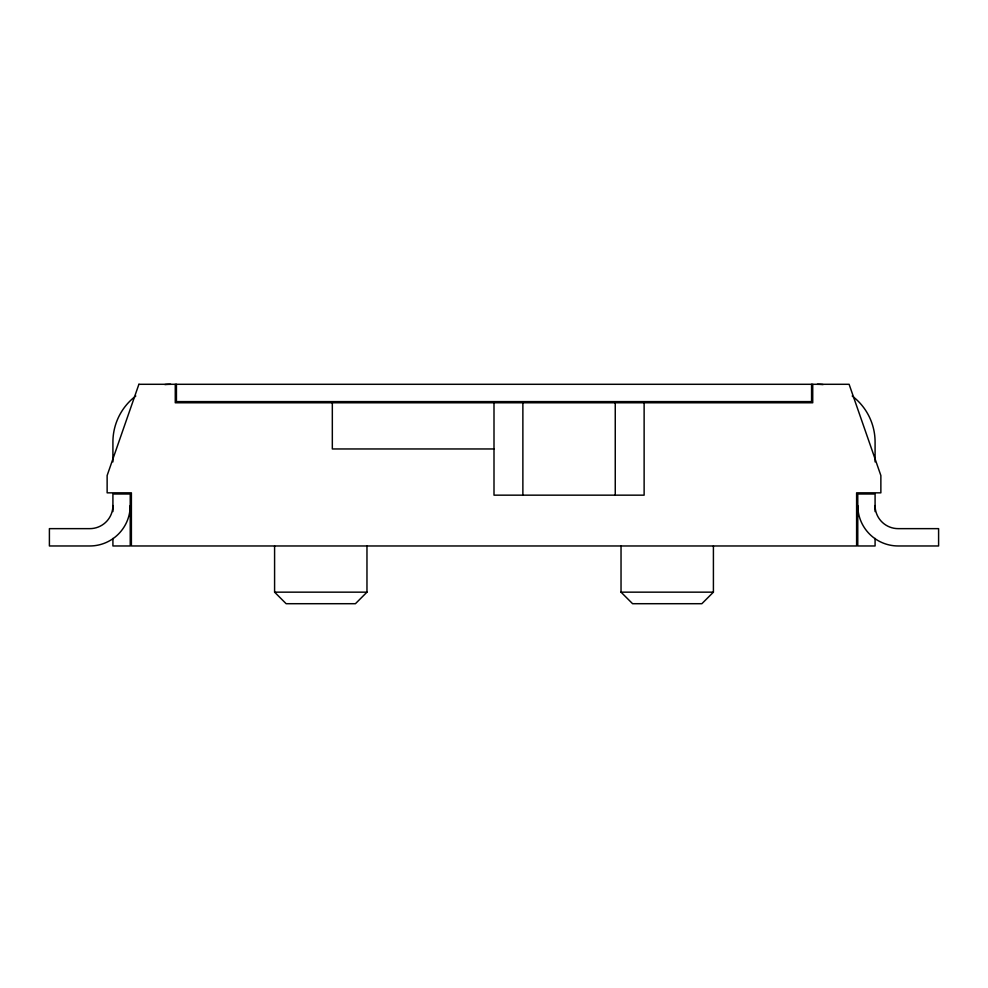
<?xml version="1.0" encoding="UTF-8"?>
<svg xmlns="http://www.w3.org/2000/svg" width="988" height="988" viewBox="0 0 988 988"><rect width="100%" height="100%" fill="white"/><g stroke="black" fill="none" stroke-linecap="round" stroke-linejoin="round"><path stroke-width="1.48" d="M366.968 545.969L366.968 592.158L355.421 603.705L286.137 603.705L274.59 592.158L274.59 545.969M713.41 545.969L713.41 592.158L701.863 603.705L632.579 603.705L621.032 592.158L621.032 545.969M494 448.96L332.326 448.96L332.326 402.771M274.59 592.158L366.968 592.158M621.032 592.158L713.41 592.158M875.084 461.902L875.084 442.031A57.736 57.736 0 0 0 852.212 396.015M875.084 511.574L875.084 494L857.769 494L857.769 545.969L875.084 545.969L875.084 538.435M812.729 384.295L812.729 402.771L175.271 402.771L175.271 384.295M811.568 384.295L811.568 401.61L176.432 401.61L176.432 384.295M644.127 402.771L644.127 495.161L494 495.161L494 402.771M615.252 402.771L615.252 495.161M522.874 402.771L522.874 495.161M112.916 461.902L112.916 442.031A57.736 57.736 0 0 1 135.788 396.015M112.916 511.574L112.916 494L130.231 494L130.231 545.969L112.916 545.969L112.916 538.435M817.348 384.295A57.736 57.736 0 0 1 823.09 384.579M164.91 384.579A57.736 57.736 0 0 1 170.652 384.295M130.231 505.547A40.422 40.422 0 0 1 89.822 545.969L49.4 545.969L49.4 528.642L89.822 528.642A23.095 23.095 0 0 0 112.916 505.547M857.769 505.547A40.422 40.422 0 0 0 898.178 545.969L938.6 545.969L938.6 528.642L898.178 528.642A23.095 23.095 0 0 1 875.084 505.547M138.9 384.295L107.136 475.524L107.136 492.839L131.392 492.839L131.392 545.969L856.608 545.969L856.608 492.839L880.864 492.839L880.864 475.524L849.1 384.295L138.9 384.295"/></g></svg>
